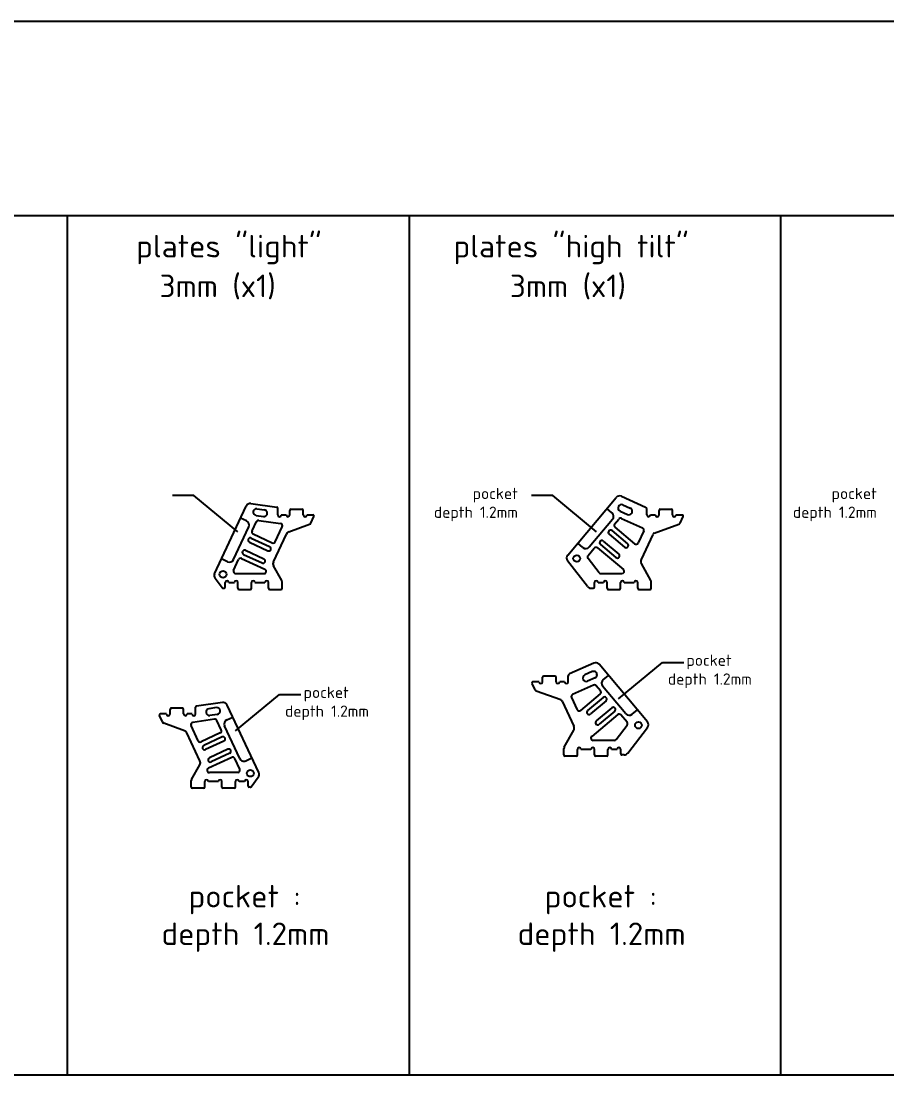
# Model space of a CAD drawing. Header units: millimetres. Extents: x -234 to 1731, y -38 to 429.
# Drawn here: x 798.4 to 1182.4, y -38 to 429.5 of the extents above; entities that cross this region are included whole.
import ezdxf

# ---------------------------------------------------------------- set-up
doc = ezdxf.new("R2010")
doc.units = ezdxf.units.MM
doc.linetypes.add('JIS_09_08', pattern=[10.75, 8, -0.55, 0.55, -0.55, 0.55, -0.55])
doc.layers.add('Calque1', color=150, linetype='Continuous')
doc.layers.add('Calque1_pocket', color=10, linetype='Continuous')
doc.styles.get("Standard").update_dxf_attribs({"font": 'arial.ttf'})

msp = doc.modelspace()

# ---------------------------------------------------------------- linework, layer by layer
for p, q in [((875.02, 218.98), (865.54, 218.98)), ((894.48, 202.89), (875.02, 218.98)), ((1034.18, 218.98), (1024.71, 218.98)), ((1053.65, 202.89), (1034.18, 218.98)), ((1063.32, 128.91), (1082.78, 145)), ((1082.78, 145), (1092.26, 145)), ((893.57, 114.66), (913.03, 130.74)), ((913.03, 130.74), (922.5, 130.74))]:
    msp.add_line(p, q)
at = {"layer": 'Calque1'}
for p, q in [((0, 429.49), (1731.33, 429.49)), ((0, 343.2), (1731.33, 343.2)), ((818.87, 343.2), (818.87, -37.97)), ((970.45, 343.2), (970.45, -37.97)), ((1135.1, 343.2), (1135.1, -37.97)), ((900.29, 215.47), (911.79, 213.82)), ((1040.8, 192.59), (1062.25, 218.16)), ((1064.6, 218.7), (1075.33, 213.89)), ((884.21, 184.34), (898.2, 214.34)), ((903.03, 213.17), (906.34, 212.69)), ((912.22, 210.41), (912.22, 213.33)), ((913.82, 210.41), (916.01, 210.41)), ((917.61, 210.41), (917.61, 212.41)), ((918.11, 212.91), (923.06, 212.91)), ((923.56, 210.41), (923.56, 212.41)), ((925.16, 210.41), (927.82, 210.41)), ((1064.04, 212.16), (1067.35, 210.68)), ((1065.26, 214.9), (1068.57, 213.41)), ((1075.92, 210.41), (1075.92, 212.98)), ((1077.52, 210.41), (1079.71, 210.41)), ((1081.31, 210.41), (1081.31, 212.41)), ((1081.81, 212.91), (1086.76, 212.91)), ((1087.26, 210.41), (1087.26, 212.41)), ((1088.86, 210.41), (1091.52, 210.41)), ((900.85, 203.3), (902.78, 207.44)), ((902.6, 210.2), (905.91, 209.73)), ((903.83, 208), (913.51, 206.61)), ((917.18, 202.96), (926.37, 206.3)), ((926.93, 206.82), (928.27, 209.7)), ((1061.61, 206.39), (1063.48, 208.62)), ((1064.66, 208.89), (1074, 204.71)), ((1079.17, 202.34), (1090.07, 206.3)), ((1090.63, 206.82), (1091.98, 209.7)), ((901.34, 201.98), (909.82, 198.02)), ((910.31, 189.61), (916.05, 201.93)), ((911.15, 198.51), (914.27, 205.2)), ((1059.16, 201.92), (1066.06, 196.14)), ((1060.45, 203.45), (1067.34, 197.67)), ((1061.74, 204.99), (1070.45, 197.67)), ((1074.5, 203.37), (1072, 198.02)), ((1078.6, 201.82), (1073.41, 190.69)), ((899.65, 198.35), (907.8, 194.55)), ((900.49, 200.16), (908.65, 196.36)), ((1055.31, 197.32), (1062.2, 191.54)), ((1056.59, 198.86), (1063.49, 193.07)), ((897.11, 192.91), (905.27, 189.11)), ((897.96, 194.73), (906.11, 190.92)), ((1049.83, 192.41), (1052.59, 195.69)), ((1054, 195.82), (1065.5, 186.16)), ((892.66, 185.82), (894.91, 190.63)), ((896.24, 191.11), (906.56, 186.3)), ((914, 181.34), (910.38, 187.79)), ((1049.56, 178.69), (1040.75, 190.08)), ((1054.74, 184.78), (1049.81, 191.15)), ((1077.7, 181.34), (1073.48, 188.87)), ((893.57, 184.4), (906.14, 184.4)), ((1055.53, 184.4), (1064.86, 184.4)), ((887.66, 178.11), (884.44, 182.27)), ((888.06, 177.91), (888.46, 177.91)), ((888.96, 178.41), (888.96, 180.41)), ((890.56, 180.41), (892.99, 180.41)), ((894.59, 177.91), (894.59, 180.41)), ((900.54, 177.91), (900.54, 180.41)), ((902.14, 180.41), (906.58, 180.41)), ((908.18, 177.91), (908.18, 180.41)), ((914.13, 177.91), (914.13, 180.85)), ((1051.14, 177.91), (1052.16, 177.91)), ((1052.66, 178.41), (1052.66, 180.41)), ((1054.26, 180.41), (1056.69, 180.41)), ((1058.29, 177.91), (1058.29, 180.41)), ((1064.24, 177.91), (1064.24, 180.41)), ((1065.84, 180.41), (1070.28, 180.41)), ((1071.88, 177.91), (1071.88, 180.41)), ((1077.83, 177.91), (1077.83, 180.85)), ((895.09, 177.41), (900.04, 177.41)), ((908.68, 177.41), (913.63, 177.41)), ((1058.79, 177.41), (1063.74, 177.41)), ((1072.38, 177.41), (1077.33, 177.41)), ((1052.36, 144.72), (1041.64, 139.91)), ((1051.7, 140.92), (1048.39, 139.43)), ((1076.17, 118.61), (1054.71, 144.18)), ((1026.33, 132.84), (1024.99, 135.72)), ((1028.1, 136.44), (1025.44, 136.44)), ((1029.7, 136.44), (1029.7, 138.44)), ((1035.15, 138.94), (1030.2, 138.94)), ((1035.65, 136.44), (1035.65, 138.44)), ((1039.45, 136.44), (1037.25, 136.44)), ((1041.05, 136.44), (1041.05, 139)), ((1052.93, 138.18), (1049.62, 136.7)), ((1037.8, 128.36), (1026.9, 132.32)), ((1052.31, 134.91), (1042.97, 130.73)), ((1055.23, 131.01), (1046.51, 123.7)), ((1055.35, 132.42), (1053.48, 134.64)), ((887.75, 127.24), (876.26, 125.59)), ((1038.36, 127.84), (1043.55, 116.71)), ((1042.47, 129.39), (1044.97, 124.04)), ((1056.52, 129.47), (1049.62, 123.69)), ((1057.8, 127.94), (1050.91, 122.16)), ((862.89, 122.18), (860.23, 122.18)), ((864.49, 122.18), (864.49, 124.18)), ((869.94, 124.68), (864.99, 124.68)), ((870.44, 122.18), (870.44, 124.18)), ((874.23, 122.18), (872.04, 122.18)), ((875.83, 122.18), (875.83, 125.09)), ((885.02, 124.94), (881.71, 124.46)), ((885.45, 121.97), (882.14, 121.49)), ((903.84, 96.11), (889.85, 126.11)), ((1062.97, 121.84), (1051.46, 112.18)), ((1060.37, 124.88), (1053.48, 119.09)), ((1061.66, 123.35), (1054.76, 117.56)), ((1067.13, 118.43), (1064.38, 121.71)), ((861.12, 118.59), (859.77, 121.47)), ((870.87, 114.73), (861.68, 118.07)), ((876.9, 110.28), (873.78, 116.97)), ((884.22, 119.77), (874.54, 118.38)), ((887.19, 115.07), (885.27, 119.21)), ((1062.23, 110.8), (1067.16, 117.17)), ((877.74, 101.38), (872, 113.7)), ((886.71, 113.74), (878.23, 109.79)), ((1039.27, 107.36), (1043.49, 114.89)), ((1067.4, 104.71), (1076.22, 116.1)), ((887.56, 111.93), (879.4, 108.13)), ((888.4, 110.12), (880.24, 106.32)), ((1061.44, 110.42), (1052.1, 110.42)), ((891.81, 102.88), (881.49, 98.07)), ((890.09, 106.49), (881.93, 102.69)), ((890.94, 104.68), (882.78, 100.88)), ((1039.14, 103.94), (1039.14, 106.87)), ((1044.59, 103.44), (1039.64, 103.44)), ((1045.09, 103.94), (1045.09, 106.44)), ((1051.12, 106.44), (1046.69, 106.44)), ((1052.72, 103.94), (1052.72, 106.44)), ((1058.17, 103.44), (1053.22, 103.44)), ((1058.67, 103.94), (1058.67, 106.44)), ((1062.71, 106.44), (1060.27, 106.44)), ((1064.31, 104.44), (1064.31, 106.44)), ((1065.82, 103.94), (1064.81, 103.94)), ((874.05, 93.11), (877.67, 99.56)), ((895.39, 97.59), (893.14, 102.4)), ((894.48, 96.16), (881.91, 96.16)), ((900.39, 89.88), (903.61, 94.04)), ((873.92, 89.68), (873.92, 92.62)), ((879.37, 89.18), (874.42, 89.18)), ((879.87, 89.68), (879.87, 92.18)), ((885.91, 92.18), (881.47, 92.18)), ((887.51, 89.68), (887.51, 92.18)), ((892.96, 89.18), (888.01, 89.18)), ((893.46, 89.68), (893.46, 92.18)), ((897.49, 92.18), (895.06, 92.18)), ((899.09, 90.18), (899.09, 92.18)), ((899.99, 89.68), (899.59, 89.68)), ((0, -37.97), (1731.33, -37.97))]:
    msp.add_line(p, q, dxfattribs=at)
for centre in [(1044.8, 191.11), (887.97, 184.06), (1072.17, 117.13), (900.08, 95.83)]:
    msp.add_circle(centre, 1.5, dxfattribs=at)
for centre, radius, start, end in [((900.01, 213.5), 2, 81.8076, 155), ((1063.78, 216.87), 2, 65.8652, 140), ((902.81, 211.69), 1.5, 81.8076, 261.8076), ((906.12, 211.21), 1.5, 261.8076, 81.8076), ((911.72, 213.33), 0.5, 0, 81.8076), ((913.02, 210.41), 0.8, 180, 0), ((916.81, 210.41), 0.8, 180, 0), ((918.11, 212.41), 0.5, 90, 180), ((923.06, 212.41), 0.5, 0, 90), ((924.36, 210.41), 0.8, 180, 0), ((927.82, 209.91), 0.5, 335, 90), ((1064.65, 213.53), 1.5, 65.8652, 245.8652), ((1067.96, 212.04), 1.5, 245.8652, 65.8652), ((1074.92, 212.98), 1, 0, 65.8652), ((1076.72, 210.41), 0.8, 180, 0), ((1080.51, 210.41), 0.8, 180, 0), ((1081.81, 212.41), 0.5, 90, 180), ((1086.76, 212.41), 0.5, 0, 90), ((1088.06, 210.41), 0.8, 180, 0), ((1091.52, 209.91), 0.5, 335, 90), ((903.69, 207.01), 1, 81.8076, 155), ((913.36, 205.62), 1, 335, 81.8076), ((926.02, 207.24), 1, 289.9935, 335), ((1062.38, 205.75), 1, 140, 230.01), ((1064.25, 207.98), 1, 65.8652, 140), ((1089.73, 207.24), 1, 289.9935, 335), ((901.76, 202.88), 1, 155, 245.01), ((917.87, 201.08), 2, 109.9935, 155), ((1059.81, 202.69), 1, 50.01, 230.01), ((1073.59, 203.79), 1, 335, 65.8652), ((1079.51, 201.4), 1, 109.9935, 155), ((900.07, 199.26), 1, 65.01, 245.01), ((908.23, 195.46), 1, 245.01, 65.01), ((910.24, 198.93), 1, 245.01, 335), ((1055.95, 198.09), 1, 50.01, 230.01), ((1066.7, 196.9), 1, 230.01, 50.01), ((1071.09, 198.44), 1, 230.01, 335), ((897.53, 193.82), 1, 65.01, 245.01), ((1042.33, 191.3), 2, 140, 217.7421), ((1050.6, 191.77), 1, 140, 217.7421), ((1053.35, 195.05), 1, 50.01, 140), ((1062.85, 192.31), 1, 230.01, 50.01), ((895.81, 190.21), 1, 65.01, 155), ((905.69, 190.02), 1, 245.01, 65.01), ((912.13, 188.77), 2, 155, 209.2621), ((1075.22, 189.84), 2, 155, 209.2621), ((886.02, 183.5), 2, 155, 217.7421), ((893.57, 185.4), 1, 155, 270), ((906.14, 185.4), 1, 270, 65.01), ((1055.53, 185.4), 1, 217.7421, 270), ((1064.86, 185.4), 1, 270, 50.01), ((888.06, 178.41), 0.5, 217.7421, 270), ((888.46, 178.41), 0.5, 270, 0), ((889.76, 180.41), 0.8, 0, 180), ((893.79, 180.41), 0.8, 0, 180), ((895.09, 177.91), 0.5, 180, 270), ((900.04, 177.91), 0.5, 270, 0), ((901.34, 180.41), 0.8, 0, 180), ((907.38, 180.41), 0.8, 0, 180), ((908.68, 177.91), 0.5, 180, 270), ((913.63, 177.91), 0.5, 270, 0), ((913.13, 180.85), 1, 0, 29.2621), ((1051.14, 179.91), 2, 217.7421, 270), ((1052.16, 178.41), 0.5, 270, 0), ((1053.46, 180.41), 0.8, 0, 180), ((1057.49, 180.41), 0.8, 0, 180), ((1058.79, 177.91), 0.5, 180, 270), ((1063.74, 177.91), 0.5, 270, 0), ((1065.04, 180.41), 0.8, 0, 180), ((1071.08, 180.41), 0.8, 0, 180), ((1072.38, 177.91), 0.5, 180, 270), ((1077.33, 177.91), 0.5, 270, 0), ((1076.83, 180.85), 1, 0, 29.2621), ((1052.32, 139.55), 1.5, 294.1348, 114.1348), ((1053.18, 142.89), 2, 40, 114.1348), ((1025.44, 135.94), 0.5, 90, 205), ((1028.9, 136.44), 0.8, 180, 0), ((1030.2, 138.44), 0.5, 90, 180), ((1035.15, 138.44), 0.5, 0, 90), ((1036.45, 136.44), 0.8, 180, 0), ((1040.25, 136.44), 0.8, 180, 0), ((1042.05, 139), 1, 114.1348, 180), ((1049.01, 138.07), 1.5, 114.1348, 294.1348), ((1027.24, 133.26), 1, 205, 250.0065), ((1052.72, 134), 1, 40, 114.1348), ((1054.59, 131.77), 1, 309.99, 40), ((888.04, 125.26), 2, 25, 98.1924), ((1037.46, 127.42), 1, 25, 70.0065), ((1043.38, 129.81), 1, 114.1348, 205), ((1057.16, 128.71), 1, 309.99, 129.99), ((860.23, 121.68), 0.5, 90, 205), ((863.69, 122.18), 0.8, 180, 0), ((864.99, 124.18), 0.5, 90, 180), ((869.94, 124.18), 0.5, 0, 90), ((871.24, 122.18), 0.8, 180, 0), ((875.03, 122.18), 0.8, 180, 0), ((876.33, 125.09), 0.5, 98.1924, 180), ((881.93, 122.98), 1.5, 98.1924, 278.1924), ((885.23, 123.46), 1.5, 278.1924, 98.1924), ((1045.87, 124.46), 1, 205, 309.99), ((1050.26, 122.92), 1, 129.99, 309.99), ((1061.02, 124.11), 1, 309.99, 129.99), ((1063.61, 121.07), 1, 40, 129.99), ((862.03, 119.01), 1, 205, 250.0065), ((874.69, 117.39), 1, 98.1924, 205), ((884.36, 118.78), 1, 25, 98.1924), ((1054.12, 118.33), 1, 129.99, 309.99), ((1066.37, 117.79), 1, 322.2579, 40), ((1074.64, 117.32), 2, 322.2579, 40), ((870.18, 112.85), 2, 25, 70.0065), ((886.29, 114.65), 1, 294.99, 25), ((1041.74, 115.86), 2, 330.7379, 25), ((877.81, 110.7), 1, 205, 294.99), ((879.82, 107.22), 1, 114.99, 294.99), ((887.98, 111.03), 1, 294.99, 114.99), ((1052.1, 111.42), 1, 129.99, 270), ((1061.44, 111.42), 1, 270, 322.2579), ((890.51, 105.59), 1, 294.99, 114.99), ((892.24, 101.98), 1, 25, 114.99), ((1040.14, 106.87), 1, 150.7379, 180), ((1039.64, 103.94), 0.5, 180, 270), ((1044.59, 103.94), 0.5, 270, 0), ((1045.89, 106.44), 0.8, 0, 180), ((1051.92, 106.44), 0.8, 0, 180), ((1053.22, 103.94), 0.5, 180, 270), ((1058.17, 103.94), 0.5, 270, 0), ((1059.47, 106.44), 0.8, 0, 180), ((1063.51, 106.44), 0.8, 0, 180), ((1064.81, 104.44), 0.5, 180, 270), ((1065.82, 105.94), 2, 270, 322.2579), ((875.92, 100.54), 2, 330.7379, 25), ((882.36, 101.79), 1, 114.99, 294.99), ((881.91, 97.16), 1, 114.99, 270), ((894.48, 97.16), 1, 270, 25), ((902.03, 95.27), 2, 322.2579, 25), ((874.92, 92.62), 1, 150.7379, 180), ((874.42, 89.68), 0.5, 180, 270), ((879.37, 89.68), 0.5, 270, 0), ((880.67, 92.18), 0.8, 0, 180), ((886.71, 92.18), 0.8, 0, 180), ((888.01, 89.68), 0.5, 180, 270), ((892.96, 89.68), 0.5, 270, 0), ((894.26, 92.18), 0.8, 0, 180), ((898.29, 92.18), 0.8, 0, 180), ((899.59, 90.18), 0.5, 180, 270), ((899.99, 90.18), 0.5, 270, 322.2579)]:
    msp.add_arc(centre, radius, start, end, dxfattribs=at)
at = {"layer": 'Calque1_pocket'}
for p, q in [((1060.42, 211.31), (1058.12, 213.24)), ((898.43, 207.75), (895.71, 209.01)), ((1050.38, 196.24), (1060.67, 208.49)), ((892.64, 190.59), (899.4, 205.09)), ((1047.57, 195.99), (1045.27, 197.92)), ((889.98, 189.62), (887.26, 190.89)), ((1056.54, 137.33), (1058.84, 139.26)), ((1066.58, 122.26), (1056.3, 134.51)), ((1069.4, 122.01), (1071.7, 123.94)), ((889.62, 119.51), (892.34, 120.78)), ((895.41, 102.36), (888.65, 116.86)), ((898.07, 101.39), (900.79, 102.66))]:
    msp.add_line(p, q, dxfattribs=at)
for centre, start, end in [((1059.14, 209.78), 320, 50), ((897.59, 205.93), 335, 65), ((1048.85, 197.52), 230, 320), ((890.82, 191.43), 245, 335), ((1057.83, 135.8), 130, 220), ((1068.12, 123.54), 220, 310), ((890.46, 117.7), 115, 205), ((897.22, 103.2), 205, 295)]:
    msp.add_arc(centre, 2, start, end, dxfattribs=at)

# ---------------------------------------------------------------- texts
at = {"linetype": 'JIS_09_08'}
for s, insert, char_height, attachment_point in [('{\\fISOCPEUR|b0|i0|c0|p34;plates "light"}', (849.43, 334.65), 10, 1), ('{\\fISOCPEUR|b0|i0|c0|p34;plates "high tilt"}', (990.16, 334.65), 10, 1), ('{\\fISOCPEUR|b0|i0|c0|p34;3mm (x1)}', (859.87, 317.03), 10, 1), ('{\\fISOCPEUR|b0|i0|c0|p34;3mm (x1)}', (1015.18, 317.03), 10, 1), ('{\\fISOCPEUR|b0|i0|c0|p34;pocket \\Pdepth 1.2mm }', (1018.72, 222.46), 5, 3), ('{\\fISOCPEUR|b0|i0|c0|p34;pocket \\Pdepth 1.2mm }', (1177.89, 222.46), 5, 3), ('\\pi154.37807;{\\fISOCPEUR|b0|i0|c0|p34;pocket \\P\\pi146.12807;depth 1.2mm }', (939.08, 148.48), 5, 1), ('\\pi154.37807;{\\fISOCPEUR|b0|i0|c0|p34;pocket \\P\\pi146.12807;depth 1.2mm }', (769.33, 134.23), 5, 1), ('\\pi140.37807;{\\fISOCPEUR|b0|i0|c0|p34;pocket :\\P\\pi128.37807;depth 1.2mm }', (732.3, 46.31), 10, 1), ('\\pi140.37807;{\\fISOCPEUR|b0|i0|c0|p34;pocket :\\P\\pi128.37807;depth 1.2mm }', (890.23, 46.31), 10, 1)]:
    msp.add_mtext_dynamic_manual_height_columns(s, width=327.7561, gutter_width=12.5, heights=[0], dxfattribs=dict(at, insert=insert, char_height=char_height, attachment_point=attachment_point))

doc.saveas('drawing.dxf')
